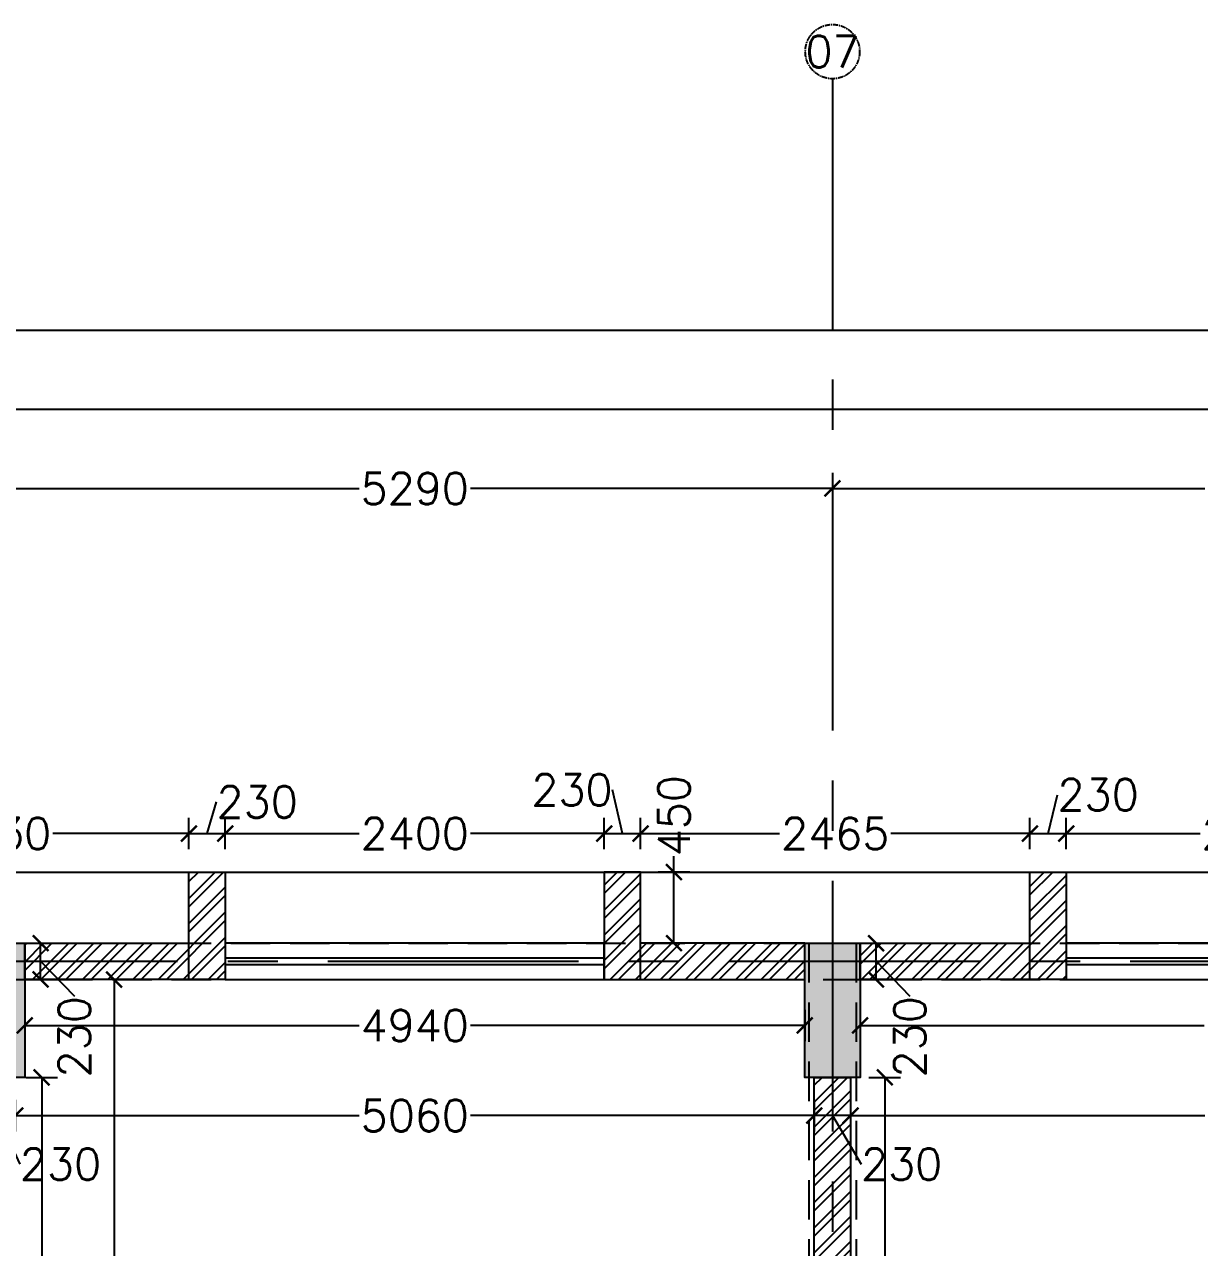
# Model space of a CAD drawing. Header units: millimetres. Extents: x 263680 to 312223, y -3811 to 33868.
# Drawn here: x 288050 to 295491, y 26122 to 33868 of the extents above; entities that cross this region are included whole.
import ezdxf

# ---------------------------------------------------------------- set-up
doc = ezdxf.new("R2010")
doc.units = ezdxf.units.MM
doc.header["$MEASUREMENT"] = 0
doc.header["$PDMODE"] = 35
doc.header["$PDSIZE"] = -0.5
doc.linetypes.add('CENTER', pattern=[50.8, 31.75, -6.35, 6.35, -6.35])
doc.linetypes.add('HIDDEN', pattern=[0.375, 0.25, -0.125])
doc.layers.get('0').update_dxf_attribs({"linetype": 'CONTINUOUS'})
doc.layers.get('Defpoints').update_dxf_attribs({"linetype": 'CONTINUOUS'})
for name, color, linetype in [('Ano_Line_Grid', 4, 'CENTER'), ('Dim_Arc_100', 4, 'CONTINUOUS'), ('Dim_Arc_30', 4, 'CONTINUOUS'), ('Hth_Cut_RCC_Proposed', 205, 'CONTINUOUS'), ('Hth_Cut_Wall_Proposed', 204, 'CONTINUOUS'), ('Pln_Cut_Door & Window', 6, 'CONTINUOUS'), ('Pln_Elv_05', 9, 'CONTINUOUS'), ('Pln_Elv_Dotted', 8, 'HIDDEN'), ('Str_Beams', 8, 'HIDDEN'), ('Str_RCC_Proposed', 5, 'CONTINUOUS'), ('Txt_Grid', 4, 'CONTINUOUS'), ('Wal_Cut_Proposed', 1, 'CONTINUOUS')]:
    doc.layers.add(name, color=color, linetype=linetype)
doc.styles.add('Jwalant', font='romans.shx')
doc.styles.add('MSA_Standard', font='romans.shx')
doc.dimstyles.new('Msa_1_100', dxfattribs={"dimscale": 100, "dimtxt": 2, "dimasz": 1, "dimexe": 1, "dimexo": 0, "dimgap": 0, "dimtad": 0, "dimdec": 0, "dimzin": 0, "dimdsep": 46, "dimtxsty": 'MSA_Standard', "dimblk": 'ARCHTICK', "dimcen": 0.09, "dimclrd": 4, "dimclre": 4, "dimclrt": 6, "dimadec": 0, "dimazin": 0, "dimtfac": 1, "dimtdec": 0, "dimtofl": 0, "dimtmove": 0, "dimatfit": 3, "dimfxl": 0, "dimtolj": 1, "dimtzin": 0, "dimlwd": -1, "dimlwe": -1, "dimarcsym": 0})
pattern_1 = [(45, (-5, 0), (-79.549513, 79.549513), []), (45, (48.03, 0), (-79.549513, 79.549513), [])]

# ---------------------------------------------------------------- blocks, each defined once
blk = doc.blocks.new('Window_W1_1200')
at = {"layer": 'Pln_Cut_Door & Window'}
for points in [[(11680, -230), (11680, 0), (14080, 0), (14080, -230)], [(11680, -95), (14080, -95), (14080, -135), (11680, -135)]]:
    blk.add_lwpolyline(points, close=True, dxfattribs=at)
blk = doc.blocks.new('GRID 1')
at = {"layer": 'Ano_Line_Grid', "ltscale": 50}
for p, q in [((293171.5, 33523.9), (293171.5, -3467.2)), ((311884.3, 27934.2), (264029.1, 27934.2))]:
    blk.add_line(p, q, dxfattribs=at)
at = {"layer": 'Ano_Line_Grid'}
blk.add_circle((293171.5, 33695.9), 172, dxfattribs=at)
at = {"layer": 'Txt_Grid', "insert": (293171.5, 33695.9), "char_height": 200, "attachment_point": 5, "style": 'Jwalant'}
blk.add_mtext_dynamic_manual_height_columns('07', width=700.143, gutter_width=1, heights=[0], dxfattribs=at)
blk = doc.blocks.new('cl')
at = {"layer": 'Hth_Cut_RCC_Proposed'}
h = blk.add_hatch(color=256, dxfattribs=at)
h.dxf.hatch_style = 1
h.paths.add_polyline_path([(393557.4, 40028.5), (393907.4, 40028.5), (393907.4, 39178.5), (393557.4, 39178.5)])
h = blk.add_hatch(color=256, dxfattribs=at)
h.dxf.hatch_style = 1
h.paths.add_polyline_path([(398847.4, 40028.5), (399197.4, 40028.5), (399197.4, 39178.5), (398847.4, 39178.5)])
at = {"layer": 'Str_RCC_Proposed'}
for points in [[(393557.4, 40028.5), (393907.4, 40028.5), (393907.4, 39178.5), (393557.4, 39178.5)], [(398847.4, 40028.5), (399197.4, 40028.5), (399197.4, 39178.5), (398847.4, 39178.5)]]:
    blk.add_lwpolyline(points, close=True, dxfattribs=at)
blk = doc.blocks.new('_ArchTick')
at = {"linetype": 'ByBlock', "const_width": 0.15}
blk.add_lwpolyline([(-0.5, -0.5), (0.5, 0.5)], dxfattribs=at)
blk = doc.blocks.new('*D3948')
at = {"layer": 'Defpoints', "color": 0, "ltscale": 1000, "transparency": 16777216}
for p in [(19060, 0), (24350, 0), (24350, -2594.9)]:
    blk.add_point(p, dxfattribs=at)
at = {"layer": 'Dim_Arc_100', "color": 4, "ltscale": 1000, "transparency": 16777216}
for p, q in [((19060, -2494.9), (19060, -2694.9)), ((24350, -2494.9), (24350, -2694.9)), ((19060, -2594.9), (21352.6, -2594.9)), ((24350, -2594.9), (22057.4, -2594.9))]:
    blk.add_line(p, q, dxfattribs=at)
at = {"layer": 'Dim_Arc_100', "color": 4, "ltscale": 1000, "transparency": 16777216, "xscale": 100, "yscale": 100, "zscale": 100, "rotation": 180}
blk.add_blockref('_ArchTick', (19060, -2594.9), dxfattribs=at)
at = {"layer": 'Dim_Arc_100', "color": 4, "ltscale": 1000, "transparency": 16777216, "xscale": 100, "yscale": 100, "zscale": 100}
blk.add_blockref('_ArchTick', (24350, -2594.9), dxfattribs=at)
at = {"layer": 'Dim_Arc_100', "color": 6, "ltscale": 1000, "transparency": 16777216, "insert": (21705, -2594.9), "char_height": 200, "attachment_point": 5, "style": 'MSA_Standard'}
blk.add_mtext('\\A1;5290', dxfattribs=at)
blk = doc.blocks.new('*D3949')
at = {"layer": 'Defpoints', "color": 0, "ltscale": 1000, "transparency": 16777216}
for p in [(24350, 0), (29770, 0), (29770, -2594.9)]:
    blk.add_point(p, dxfattribs=at)
at = {"layer": 'Dim_Arc_100', "color": 4, "ltscale": 1000, "transparency": 16777216}
for p, q in [((24350, -2494.9), (24350, -2694.9)), ((29770, -2494.9), (29770, -2694.9)), ((24350, -2594.9), (26707.6, -2594.9)), ((29770, -2594.9), (27412.4, -2594.9))]:
    blk.add_line(p, q, dxfattribs=at)
at = {"layer": 'Dim_Arc_100', "color": 4, "ltscale": 1000, "transparency": 16777216, "xscale": 100, "yscale": 100, "zscale": 100, "rotation": 180}
blk.add_blockref('_ArchTick', (24350, -2594.9), dxfattribs=at)
at = {"layer": 'Dim_Arc_100', "color": 4, "ltscale": 1000, "transparency": 16777216, "xscale": 100, "yscale": 100, "zscale": 100}
blk.add_blockref('_ArchTick', (29770, -2594.9), dxfattribs=at)
at = {"layer": 'Dim_Arc_100', "color": 6, "ltscale": 1000, "transparency": 16777216, "insert": (27060, -2594.9), "char_height": 200, "attachment_point": 5, "style": 'MSA_Standard'}
blk.add_mtext('\\A1;5420', dxfattribs=at)
blk = doc.blocks.new('*D3951')
at = {"layer": 'Defpoints', "color": 0, "ltscale": 1000, "transparency": 16777216}
for p in [(0, 0), (30025, -275.8), (30025, -2094.9)]:
    blk.add_point(p, dxfattribs=at)
at = {"layer": 'Dim_Arc_100', "color": 4, "ltscale": 1000, "transparency": 16777216}
for p, q in [((0, -1994.9), (0, -2194.9)), ((30025, -1994.9), (30025, -2194.9)), ((0, -2094.9), (14564.9, -2094.9)), ((30025, -2094.9), (15460.1, -2094.9))]:
    blk.add_line(p, q, dxfattribs=at)
at = {"layer": 'Dim_Arc_100', "color": 4, "ltscale": 1000, "transparency": 16777216, "xscale": 100, "yscale": 100, "zscale": 100, "rotation": 180}
blk.add_blockref('_ArchTick', (0, -2094.9), dxfattribs=at)
at = {"layer": 'Dim_Arc_100', "color": 4, "ltscale": 1000, "transparency": 16777216, "xscale": 100, "yscale": 100, "zscale": 100}
blk.add_blockref('_ArchTick', (30025, -2094.9), dxfattribs=at)
at = {"layer": 'Dim_Arc_100', "color": 6, "ltscale": 1000, "transparency": 16777216, "insert": (15012.5, -2094.9), "char_height": 200, "attachment_point": 5, "style": 'MSA_Standard'}
blk.add_mtext('\\A1;30025', dxfattribs=at)
blk = doc.blocks.new('*D3952')
at = {"layer": 'Defpoints', "color": 0, "ltscale": 1000, "transparency": 16777216}
for p in [(33885, -1594.9), (33885, -5474.6), (-115, -8657.6, 0)]:
    blk.add_point(p, dxfattribs=at)
at = {"layer": 'Dim_Arc_100', "color": 4, "ltscale": 1000, "transparency": 16777216}
for p, q in [((-115, -1694.9), (-115, -1494.9)), ((33885, -1694.9), (33885, -1494.9)), ((-115, -1594.9), (16437.4, -1594.9)), ((33885, -1594.9), (17332.6, -1594.9))]:
    blk.add_line(p, q, dxfattribs=at)
at = {"layer": 'Dim_Arc_100', "color": 4, "ltscale": 1000, "transparency": 16777216, "xscale": 100, "yscale": 100, "zscale": 100, "rotation": 180}
blk.add_blockref('_ArchTick', (-115, -1594.9), dxfattribs=at)
at = {"layer": 'Dim_Arc_100', "color": 4, "ltscale": 1000, "transparency": 16777216, "xscale": 100, "yscale": 100, "zscale": 100}
blk.add_blockref('_ArchTick', (33885, -1594.9), dxfattribs=at)
at = {"layer": 'Dim_Arc_100', "color": 6, "ltscale": 1000, "transparency": 16777216, "insert": (16885, -1594.9), "char_height": 200, "attachment_point": 5, "style": 'MSA_Standard'}
blk.add_mtext('\\A1;34000', dxfattribs=at)
blk = doc.blocks.new('*D3972')
at = {"layer": 'Defpoints', "color": 0, "ltscale": 1000, "transparency": 16777216}
for p in [(24525, -5704.6), (29585, -5704.6), (29585, -5995.9)]:
    blk.add_point(p, dxfattribs=at)
at = {"layer": 'Dim_Arc_100', "color": 4, "ltscale": 1000, "transparency": 16777216}
for p, q in [((24525, -5895.9), (24525, -6095.9)), ((29585, -5895.9), (29585, -6095.9)), ((24525, -5995.9), (26702.6, -5995.9)), ((29585, -5995.9), (27407.4, -5995.9))]:
    blk.add_line(p, q, dxfattribs=at)
at = {"layer": 'Dim_Arc_100', "color": 4, "ltscale": 1000, "transparency": 16777216, "xscale": 100, "yscale": 100, "zscale": 100, "rotation": 180}
blk.add_blockref('_ArchTick', (24525, -5995.9), dxfattribs=at)
at = {"layer": 'Dim_Arc_100', "color": 4, "ltscale": 1000, "transparency": 16777216, "xscale": 100, "yscale": 100, "zscale": 100}
blk.add_blockref('_ArchTick', (29585, -5995.9), dxfattribs=at)
at = {"layer": 'Dim_Arc_100', "color": 6, "ltscale": 1000, "transparency": 16777216, "insert": (27055, -5995.9), "char_height": 200, "attachment_point": 5, "style": 'MSA_Standard'}
blk.add_mtext('\\A1;5060', dxfattribs=at)
blk = doc.blocks.new('*D3983')
at = {"layer": 'Defpoints', "color": 0, "ltscale": 1000, "transparency": 16777216}
for p in [(24235, -6324.6), (24465, -6324.6), (24235, -6566.5)]:
    blk.add_point(p, dxfattribs=at)
at = {"layer": 'Dim_Arc_100', "color": 4, "ltscale": 1000, "transparency": 16777216}
for p, q in [((24235, -6466.5), (24235, -6666.5)), ((24465, -6466.5), (24465, -6666.5)), ((24465, -6566.5), (24235, -6566.5)), ((24350, -6566.5), (24530.7, -6874.4))]:
    blk.add_line(p, q, dxfattribs=at)
at = {"layer": 'Dim_Arc_100', "color": 4, "ltscale": 1000, "transparency": 16777216, "xscale": 100, "yscale": 100, "zscale": 100, "rotation": 180}
blk.add_blockref('_ArchTick', (24235, -6566.5), dxfattribs=at)
at = {"layer": 'Dim_Arc_100', "color": 4, "ltscale": 1000, "transparency": 16777216, "xscale": 100, "yscale": 100, "zscale": 100}
blk.add_blockref('_ArchTick', (24465, -6566.5), dxfattribs=at)
at = {"layer": 'Dim_Arc_100', "color": 6, "ltscale": 1000, "transparency": 16777216, "insert": (24787.9, -6874.4), "char_height": 200, "attachment_point": 5, "style": 'MSA_Standard'}
blk.add_mtext('\\A1;230', dxfattribs=at)
blk = doc.blocks.new('*D3987')
at = {"layer": 'Defpoints', "color": 0, "ltscale": 1000, "transparency": 16777216}
for p in [(24465, -6324.6), (24681.2, -6324.6), (24465, -13039.6)]:
    blk.add_point(p, dxfattribs=at)
at = {"layer": 'Dim_Arc_100', "color": 4, "ltscale": 1000, "transparency": 16777216}
for p, q in [((24581.2, -6324.6), (24781.2, -6324.6)), ((24681.2, -6324.6), (24681.2, -9334.5)), ((24681.2, -13039.6), (24681.2, -10029.8)), ((24581.2, -13039.6), (24781.2, -13039.6))]:
    blk.add_line(p, q, dxfattribs=at)
at = {"layer": 'Dim_Arc_100', "color": 4, "ltscale": 1000, "transparency": 16777216, "xscale": 100, "yscale": 100, "zscale": 100}
for p, rotation in [((24681.2, -6324.6), 90), ((24681.2, -13039.6), 270)]:
    blk.add_blockref('_ArchTick', p, dxfattribs=dict(at, rotation=rotation))
at = {"layer": 'Dim_Arc_100', "color": 6, "ltscale": 1000, "transparency": 16777216, "insert": (24681.2, -9682.1), "char_height": 200, "attachment_point": 5, "rotation": 90, "style": 'MSA_Standard'}
blk.add_mtext('\\A1;6715', dxfattribs=at)
blk = doc.blocks.new('*D3988')
at = {"layer": 'Defpoints', "color": 0, "ltscale": 1000, "transparency": 16777216}
for p in [(23346.3, -5024.6), (29885, -5024.6), (29885, -5474.6)]:
    blk.add_point(p, dxfattribs=at)
at = {"layer": 'Dim_Arc_100', "color": 4, "ltscale": 1000, "transparency": 16777216}
for p, q in [((23346.3, -5024.6), (23346.3, -4924.6)), ((23446.3, -5024.6), (23246.3, -5024.6)), ((23346.3, -5474.6), (23346.3, -5024.6)), ((23446.3, -5474.6), (23246.3, -5474.6))]:
    blk.add_line(p, q, dxfattribs=at)
at = {"layer": 'Dim_Arc_100', "color": 4, "ltscale": 1000, "transparency": 16777216, "xscale": 100, "yscale": 100, "zscale": 100}
for p, rotation in [((23346.3, -5024.6), 90), ((23346.3, -5474.6), 270)]:
    blk.add_blockref('_ArchTick', p, dxfattribs=dict(at, rotation=rotation))
at = {"layer": 'Dim_Arc_100', "color": 6, "ltscale": 1000, "transparency": 16777216, "insert": (23346.3, -4667.5), "char_height": 200, "attachment_point": 5, "rotation": 90, "style": 'MSA_Standard'}
blk.add_mtext('\\A1;450', dxfattribs=at)
blk = doc.blocks.new('*D3881')
at = {"layer": 'Defpoints', "color": 0, "ltscale": 1000, "transparency": 16777216}
for p in [(25600, -4780.1), (23135, -5024.6), (25600, -5024.6)]:
    blk.add_point(p, dxfattribs=at)
at = {"layer": 'Dim_Arc_100', "color": 4, "ltscale": 1000, "transparency": 16777216}
for p, q in [((23135, -4880.1), (23135, -4680.1)), ((25600, -4880.1), (25600, -4680.1)), ((23135, -4780.1), (24015.1, -4780.1)), ((25600, -4780.1), (24719.9, -4780.1))]:
    blk.add_line(p, q, dxfattribs=at)
at = {"layer": 'Dim_Arc_100', "color": 4, "ltscale": 1000, "transparency": 16777216, "xscale": 100, "yscale": 100, "zscale": 100, "rotation": 180}
blk.add_blockref('_ArchTick', (23135, -4780.1), dxfattribs=at)
at = {"layer": 'Dim_Arc_100', "color": 4, "ltscale": 1000, "transparency": 16777216, "xscale": 100, "yscale": 100, "zscale": 100}
blk.add_blockref('_ArchTick', (25600, -4780.1), dxfattribs=at)
at = {"layer": 'Dim_Arc_100', "color": 6, "ltscale": 1000, "transparency": 16777216, "insert": (24367.5, -4780.1), "char_height": 200, "attachment_point": 5, "style": 'MSA_Standard'}
blk.add_mtext('\\A1;2465', dxfattribs=at)
blk = doc.blocks.new('*D3882')
at = {"layer": 'Defpoints', "color": 0, "ltscale": 1000, "transparency": 16777216}
for p in [(25830, -4780.1), (25600, -5024.6), (25830, -5024.6)]:
    blk.add_point(p, dxfattribs=at)
at = {"layer": 'Dim_Arc_100', "color": 4, "ltscale": 1000, "transparency": 16777216}
for p, q in [((25715, -4780.1), (25775, -4534.7)), ((25600, -4880.1), (25600, -4680.1)), ((25830, -4880.1), (25830, -4680.1)), ((25600, -4780.1), (25830, -4780.1))]:
    blk.add_line(p, q, dxfattribs=at)
at = {"layer": 'Dim_Arc_100', "color": 4, "ltscale": 1000, "transparency": 16777216, "xscale": 100, "yscale": 100, "zscale": 100, "rotation": 180}
blk.add_blockref('_ArchTick', (25600, -4780.1), dxfattribs=at)
at = {"layer": 'Dim_Arc_100', "color": 4, "ltscale": 1000, "transparency": 16777216, "xscale": 100, "yscale": 100, "zscale": 100}
blk.add_blockref('_ArchTick', (25830, -4780.1), dxfattribs=at)
at = {"layer": 'Dim_Arc_100', "color": 6, "ltscale": 1000, "transparency": 16777216, "insert": (26032.1, -4534.7), "char_height": 200, "attachment_point": 5, "style": 'MSA_Standard'}
blk.add_mtext('\\A1;230', dxfattribs=at)
blk = doc.blocks.new('*D3883')
at = {"layer": 'Defpoints', "color": 0, "ltscale": 1000, "transparency": 16777216}
for p in [(28230, -4780.1), (25830, -5024.6), (28230, -5024.6)]:
    blk.add_point(p, dxfattribs=at)
at = {"layer": 'Dim_Arc_100', "color": 4, "ltscale": 1000, "transparency": 16777216}
for p, q in [((25830, -4880.1), (25830, -4680.1)), ((28230, -4880.1), (28230, -4680.1)), ((25830, -4780.1), (26677.6, -4780.1)), ((28230, -4780.1), (27382.4, -4780.1))]:
    blk.add_line(p, q, dxfattribs=at)
at = {"layer": 'Dim_Arc_100', "color": 4, "ltscale": 1000, "transparency": 16777216, "xscale": 100, "yscale": 100, "zscale": 100, "rotation": 180}
blk.add_blockref('_ArchTick', (25830, -4780.1), dxfattribs=at)
at = {"layer": 'Dim_Arc_100', "color": 4, "ltscale": 1000, "transparency": 16777216, "xscale": 100, "yscale": 100, "zscale": 100}
blk.add_blockref('_ArchTick', (28230, -4780.1), dxfattribs=at)
at = {"layer": 'Dim_Arc_100', "color": 6, "ltscale": 1000, "transparency": 16777216, "insert": (27030, -4780.1), "char_height": 200, "attachment_point": 5, "style": 'MSA_Standard'}
blk.add_mtext('\\A1;2400', dxfattribs=at)
blk = doc.blocks.new('*D3886')
at = {"layer": 'Defpoints', "color": 0, "ltscale": 1000, "transparency": 16777216}
for p in [(29655, -6224.6), (24465, -6324.6), (29655, -6566.5)]:
    blk.add_point(p, dxfattribs=at)
at = {"layer": 'Dim_Arc_100', "color": 4, "ltscale": 1000, "transparency": 16777216}
for p, q in [((24465, -6466.5), (24465, -6666.5)), ((29655, -6466.5), (29655, -6666.5)), ((24465, -6566.5), (26707.6, -6566.5)), ((29655, -6566.5), (27412.4, -6566.5))]:
    blk.add_line(p, q, dxfattribs=at)
at = {"layer": 'Dim_Arc_100', "color": 4, "ltscale": 1000, "transparency": 16777216, "xscale": 100, "yscale": 100, "zscale": 100, "rotation": 180}
blk.add_blockref('_ArchTick', (24465, -6566.5), dxfattribs=at)
at = {"layer": 'Dim_Arc_100', "color": 4, "ltscale": 1000, "transparency": 16777216, "xscale": 100, "yscale": 100, "zscale": 100}
blk.add_blockref('_ArchTick', (29655, -6566.5), dxfattribs=at)
at = {"layer": 'Dim_Arc_100', "color": 6, "ltscale": 1000, "transparency": 16777216, "insert": (27060, -6566.5), "char_height": 200, "attachment_point": 5, "style": 'MSA_Standard'}
blk.add_mtext('\\A1;5190', dxfattribs=at)
blk = doc.blocks.new('*D3867')
at = {"layer": 'Defpoints', "color": 0, "ltscale": 1000, "transparency": 16777216}
for p in [(20275, -4780.1), (17845, -5024.6), (20275, -5024.6)]:
    blk.add_point(p, dxfattribs=at)
at = {"layer": 'Dim_Arc_100', "color": 4, "ltscale": 1000, "transparency": 16777216}
for p, q in [((17845, -4880.1), (17845, -4680.1)), ((20275, -4880.1), (20275, -4680.1)), ((17845, -4780.1), (18707.6, -4780.1)), ((20275, -4780.1), (19412.4, -4780.1))]:
    blk.add_line(p, q, dxfattribs=at)
at = {"layer": 'Dim_Arc_100', "color": 4, "ltscale": 1000, "transparency": 16777216, "xscale": 100, "yscale": 100, "zscale": 100, "rotation": 180}
blk.add_blockref('_ArchTick', (17845, -4780.1), dxfattribs=at)
at = {"layer": 'Dim_Arc_100', "color": 4, "ltscale": 1000, "transparency": 16777216, "xscale": 100, "yscale": 100, "zscale": 100}
blk.add_blockref('_ArchTick', (20275, -4780.1), dxfattribs=at)
at = {"layer": 'Dim_Arc_100', "color": 6, "ltscale": 1000, "transparency": 16777216, "insert": (19060, -4780.1), "char_height": 200, "attachment_point": 5, "style": 'MSA_Standard'}
blk.add_mtext('\\A1;2430', dxfattribs=at)
blk = doc.blocks.new('*D3868')
at = {"layer": 'Defpoints', "color": 0, "ltscale": 1000, "transparency": 16777216}
for p in [(20505, -4780.1), (20275, -5024.6), (20505, -5024.6)]:
    blk.add_point(p, dxfattribs=at)
at = {"layer": 'Dim_Arc_100', "color": 4, "ltscale": 1000, "transparency": 16777216}
for p, q in [((20390, -4780.1), (20450, -4580.1)), ((20275, -4880.1), (20275, -4680.1)), ((20505, -4880.1), (20505, -4680.1)), ((20275, -4780.1), (20505, -4780.1))]:
    blk.add_line(p, q, dxfattribs=at)
at = {"layer": 'Dim_Arc_100', "color": 4, "ltscale": 1000, "transparency": 16777216, "xscale": 100, "yscale": 100, "zscale": 100, "rotation": 180}
blk.add_blockref('_ArchTick', (20275, -4780.1), dxfattribs=at)
at = {"layer": 'Dim_Arc_100', "color": 4, "ltscale": 1000, "transparency": 16777216, "xscale": 100, "yscale": 100, "zscale": 100}
blk.add_blockref('_ArchTick', (20505, -4780.1), dxfattribs=at)
at = {"layer": 'Dim_Arc_100', "color": 6, "ltscale": 1000, "transparency": 16777216, "insert": (20707.1, -4580.1), "char_height": 200, "attachment_point": 5, "style": 'MSA_Standard'}
blk.add_mtext('\\A1;230', dxfattribs=at)
blk = doc.blocks.new('*D3869')
at = {"layer": 'Defpoints', "color": 0, "ltscale": 1000, "transparency": 16777216}
for p in [(22905, -4780.1), (20505, -5024.6), (22905, -5024.6)]:
    blk.add_point(p, dxfattribs=at)
at = {"layer": 'Dim_Arc_100', "color": 4, "ltscale": 1000, "transparency": 16777216}
for p, q in [((20505, -4880.1), (20505, -4680.1)), ((22905, -4880.1), (22905, -4680.1)), ((20505, -4780.1), (21352.6, -4780.1)), ((22905, -4780.1), (22057.4, -4780.1))]:
    blk.add_line(p, q, dxfattribs=at)
at = {"layer": 'Dim_Arc_100', "color": 4, "ltscale": 1000, "transparency": 16777216, "xscale": 100, "yscale": 100, "zscale": 100, "rotation": 180}
blk.add_blockref('_ArchTick', (20505, -4780.1), dxfattribs=at)
at = {"layer": 'Dim_Arc_100', "color": 4, "ltscale": 1000, "transparency": 16777216, "xscale": 100, "yscale": 100, "zscale": 100}
blk.add_blockref('_ArchTick', (22905, -4780.1), dxfattribs=at)
at = {"layer": 'Dim_Arc_100', "color": 6, "ltscale": 1000, "transparency": 16777216, "insert": (21705, -4780.1), "char_height": 200, "attachment_point": 5, "style": 'MSA_Standard'}
blk.add_mtext('\\A1;2400', dxfattribs=at)
blk = doc.blocks.new('*D3870')
at = {"layer": 'Defpoints', "color": 0, "ltscale": 1000, "transparency": 16777216}
for p in [(23135, -4780.1), (22905, -5024.6), (23135, -5024.6)]:
    blk.add_point(p, dxfattribs=at)
at = {"layer": 'Dim_Arc_100', "color": 4, "ltscale": 1000, "transparency": 16777216}
for p, q in [((23020, -4780.1), (22957.5, -4503.2)), ((22905, -4880.1), (22905, -4680.1)), ((23135, -4880.1), (23135, -4680.1)), ((22905, -4780.1), (23135, -4780.1))]:
    blk.add_line(p, q, dxfattribs=at)
at = {"layer": 'Dim_Arc_100', "color": 4, "ltscale": 1000, "transparency": 16777216, "xscale": 100, "yscale": 100, "zscale": 100, "rotation": 180}
blk.add_blockref('_ArchTick', (22905, -4780.1), dxfattribs=at)
at = {"layer": 'Dim_Arc_100', "color": 4, "ltscale": 1000, "transparency": 16777216, "xscale": 100, "yscale": 100, "zscale": 100}
blk.add_blockref('_ArchTick', (23135, -4780.1), dxfattribs=at)
at = {"layer": 'Dim_Arc_100', "color": 6, "ltscale": 1000, "transparency": 16777216, "insert": (22700.4, -4503.2), "char_height": 200, "attachment_point": 5, "style": 'MSA_Standard'}
blk.add_mtext('\\A1;230', dxfattribs=at)
blk = doc.blocks.new('*D3872')
at = {"layer": 'Defpoints', "color": 0, "ltscale": 1000, "transparency": 16777216}
for p in [(19235, -5704.6), (24175, -5704.6), (24175, -5995.9)]:
    blk.add_point(p, dxfattribs=at)
at = {"layer": 'Dim_Arc_100', "color": 4, "ltscale": 1000, "transparency": 16777216}
for p, q in [((19235, -5895.9), (19235, -6095.9)), ((24175, -5895.9), (24175, -6095.9)), ((19235, -5995.9), (21352.6, -5995.9)), ((24175, -5995.9), (22057.4, -5995.9))]:
    blk.add_line(p, q, dxfattribs=at)
at = {"layer": 'Dim_Arc_100', "color": 4, "ltscale": 1000, "transparency": 16777216, "xscale": 100, "yscale": 100, "zscale": 100, "rotation": 180}
blk.add_blockref('_ArchTick', (19235, -5995.9), dxfattribs=at)
at = {"layer": 'Dim_Arc_100', "color": 4, "ltscale": 1000, "transparency": 16777216, "xscale": 100, "yscale": 100, "zscale": 100}
blk.add_blockref('_ArchTick', (24175, -5995.9), dxfattribs=at)
at = {"layer": 'Dim_Arc_100', "color": 6, "ltscale": 1000, "transparency": 16777216, "insert": (21705, -5995.9), "char_height": 200, "attachment_point": 5, "style": 'MSA_Standard'}
blk.add_mtext('\\A1;4940', dxfattribs=at)
blk = doc.blocks.new('*D3874')
at = {"layer": 'Defpoints', "color": 0, "ltscale": 1000, "transparency": 16777216}
for p in [(18945, -6337), (19175, -6337), (19175, -6566.5)]:
    blk.add_point(p, dxfattribs=at)
at = {"layer": 'Dim_Arc_100', "color": 4, "ltscale": 1000, "transparency": 16777216}
for p, q in [((18945, -6466.5), (18945, -6666.5)), ((19175, -6466.5), (19175, -6666.5)), ((18945, -6566.5), (19175, -6566.5)), ((19060, -6566.5), (19204.5, -6874.4))]:
    blk.add_line(p, q, dxfattribs=at)
at = {"layer": 'Dim_Arc_100', "color": 4, "ltscale": 1000, "transparency": 16777216, "xscale": 100, "yscale": 100, "zscale": 100, "rotation": 180}
blk.add_blockref('_ArchTick', (18945, -6566.5), dxfattribs=at)
at = {"layer": 'Dim_Arc_100', "color": 4, "ltscale": 1000, "transparency": 16777216, "xscale": 100, "yscale": 100, "zscale": 100}
blk.add_blockref('_ArchTick', (19175, -6566.5), dxfattribs=at)
at = {"layer": 'Dim_Arc_100', "color": 6, "ltscale": 1000, "transparency": 16777216, "insert": (19461.7, -6874.4), "char_height": 200, "attachment_point": 5, "style": 'MSA_Standard'}
blk.add_mtext('\\A1;230', dxfattribs=at)
blk = doc.blocks.new('*D3875')
at = {"layer": 'Defpoints', "color": 0, "ltscale": 1000, "transparency": 16777216}
for p in [(19175, -6337), (24235, -6337), (24235, -6566.5)]:
    blk.add_point(p, dxfattribs=at)
at = {"layer": 'Dim_Arc_100', "color": 4, "ltscale": 1000, "transparency": 16777216}
for p, q in [((19175, -6466.5), (19175, -6666.5)), ((24235, -6466.5), (24235, -6666.5)), ((19175, -6566.5), (21352.6, -6566.5)), ((24235, -6566.5), (22057.4, -6566.5))]:
    blk.add_line(p, q, dxfattribs=at)
at = {"layer": 'Dim_Arc_100', "color": 4, "ltscale": 1000, "transparency": 16777216, "xscale": 100, "yscale": 100, "zscale": 100, "rotation": 180}
blk.add_blockref('_ArchTick', (19175, -6566.5), dxfattribs=at)
at = {"layer": 'Dim_Arc_100', "color": 4, "ltscale": 1000, "transparency": 16777216, "xscale": 100, "yscale": 100, "zscale": 100}
blk.add_blockref('_ArchTick', (24235, -6566.5), dxfattribs=at)
at = {"layer": 'Dim_Arc_100', "color": 6, "ltscale": 1000, "transparency": 16777216, "insert": (21705, -6566.5), "char_height": 200, "attachment_point": 5, "style": 'MSA_Standard'}
blk.add_mtext('\\A1;5060', dxfattribs=at)
blk = doc.blocks.new('*D3861')
at = {"layer": 'Defpoints', "color": 0, "ltscale": 1000, "transparency": 16777216}
for p in [(19235, -5474.6, 0), (19335.9, -5474.6), (19235, -5704.6)]:
    blk.add_point(p, dxfattribs=at)
at = {"layer": 'Dim_Arc_100', "color": 4, "ltscale": 1000, "transparency": 16777216}
for p, q in [((19235.9, -5474.6), (19435.9, -5474.6)), ((19335.9, -5704.6), (19335.9, -5474.6)), ((19335.9, -5589.6), (19549.8, -5810.9)), ((19235.9, -5704.6), (19435.9, -5704.6))]:
    blk.add_line(p, q, dxfattribs=at)
at = {"layer": 'Dim_Arc_100', "color": 4, "ltscale": 1000, "transparency": 16777216, "xscale": 100, "yscale": 100, "zscale": 100}
for p, rotation in [((19335.9, -5474.6), 90), ((19335.9, -5704.6), 270)]:
    blk.add_blockref('_ArchTick', p, dxfattribs=dict(at, rotation=rotation))
at = {"layer": 'Dim_Arc_100', "color": 6, "ltscale": 1000, "transparency": 16777216, "insert": (19549.8, -6068), "char_height": 200, "attachment_point": 5, "rotation": 90, "style": 'MSA_Standard'}
blk.add_mtext('\\A1;230', dxfattribs=at)
blk = doc.blocks.new('*D3858')
at = {"layer": 'Defpoints', "color": 0, "ltscale": 1000, "transparency": 16777216}
for p in [(24525, -5474.6, 0), (24625.9, -5474.6), (24525, -5704.6)]:
    blk.add_point(p, dxfattribs=at)
at = {"layer": 'Dim_Arc_100', "color": 4, "ltscale": 1000, "transparency": 16777216}
for p, q in [((24525.9, -5474.6), (24725.9, -5474.6)), ((24625.9, -5704.6), (24625.9, -5474.6)), ((24625.9, -5589.6), (24839.8, -5810.9)), ((24525.9, -5704.6), (24725.9, -5704.6))]:
    blk.add_line(p, q, dxfattribs=at)
at = {"layer": 'Dim_Arc_100', "color": 4, "ltscale": 1000, "transparency": 16777216, "xscale": 100, "yscale": 100, "zscale": 100}
for p, rotation in [((24625.9, -5474.6), 90), ((24625.9, -5704.6), 270)]:
    blk.add_blockref('_ArchTick', p, dxfattribs=dict(at, rotation=rotation))
at = {"layer": 'Dim_Arc_100', "color": 6, "ltscale": 1000, "transparency": 16777216, "insert": (24839.8, -6068), "char_height": 200, "attachment_point": 5, "rotation": 90, "style": 'MSA_Standard'}
blk.add_mtext('\\A1;230', dxfattribs=at)
blk = doc.blocks.new('*D3862')
at = {"layer": 'Defpoints', "color": 0, "ltscale": 1000, "transparency": 16777216}
for p in [(19800.9, -5704.6), (23115, -5704.6), (23115, -13659.6)]:
    blk.add_point(p, dxfattribs=at)
at = {"layer": 'Dim_Arc_100', "color": 4, "ltscale": 1000, "transparency": 16777216}
for p, q in [((19900.9, -5704.6), (19700.9, -5704.6)), ((19800.9, -5704.6), (19800.9, -9329.8)), ((19800.9, -13659.6), (19800.9, -10034.5)), ((19900.9, -13659.6), (19700.9, -13659.6))]:
    blk.add_line(p, q, dxfattribs=at)
at = {"layer": 'Dim_Arc_100', "color": 4, "ltscale": 1000, "transparency": 16777216, "xscale": 100, "yscale": 100, "zscale": 100}
for p, rotation in [((19800.9, -5704.6), 90), ((19800.9, -13659.6), 270)]:
    blk.add_blockref('_ArchTick', p, dxfattribs=dict(at, rotation=rotation))
at = {"layer": 'Dim_Arc_100', "color": 6, "ltscale": 1000, "transparency": 16777216, "insert": (19800.9, -9682.1), "char_height": 200, "attachment_point": 5, "rotation": 90, "style": 'MSA_Standard'}
blk.add_mtext('\\A1;7955', dxfattribs=at)
blk = doc.blocks.new('*D3853')
at = {"layer": 'Defpoints', "color": 0, "ltscale": 1000, "transparency": 16777216}
for p in [(18945, -6324.6), (19342.5, -6324.6), (18945, -13039.6)]:
    blk.add_point(p, dxfattribs=at)
at = {"layer": 'Dim_Arc_100', "color": 4, "ltscale": 1000, "transparency": 16777216}
for p, q in [((19242.5, -6324.6), (19442.5, -6324.6)), ((19342.5, -6324.6), (19342.5, -9334.5)), ((19342.5, -13039.6), (19342.5, -10029.8)), ((19242.5, -13039.6), (19442.5, -13039.6))]:
    blk.add_line(p, q, dxfattribs=at)
at = {"layer": 'Dim_Arc_100', "color": 4, "ltscale": 1000, "transparency": 16777216, "xscale": 100, "yscale": 100, "zscale": 100}
for p, rotation in [((19342.5, -6324.6), 90), ((19342.5, -13039.6), 270)]:
    blk.add_blockref('_ArchTick', p, dxfattribs=dict(at, rotation=rotation))
at = {"layer": 'Dim_Arc_100', "color": 6, "ltscale": 1000, "transparency": 16777216, "insert": (19342.5, -9682.1), "char_height": 200, "attachment_point": 5, "rotation": 90, "style": 'MSA_Standard'}
blk.add_mtext('\\A1;6715', dxfattribs=at)
blk = doc.blocks.new('str beams')
at = {"layer": 'Str_Beams', "ltscale": 1000}
for p, q in [((289091.5, 27889.2), (289091.5, 28569.2)), ((289091.5, 28569.2), (289321.5, 28569.2)), ((289321.5, 28569.2), (289321.5, 27889.2)), ((291721.5, 28569.2), (291721.5, 27889.2)), ((291951.5, 28569.2), (291721.5, 28569.2)), ((291951.5, 27889.2), (291951.5, 28569.2)), ((294416.5, 27889.2), (294416.5, 28569.2)), ((294416.5, 28569.2), (294646.5, 28569.2)), ((294646.5, 28569.2), (294646.5, 27889.2)), ((271731.5, 28119.2), (298701.5, 28119.2)), ((293016.5, 28119.2), (293016.5, 17654.2)), ((293316.5, 28119.2), (293316.5, 17654.2)), ((271731.5, 27889.2), (298701.5, 27889.2))]:
    blk.add_line(p, q, dxfattribs=at)
blk = doc.blocks.new('Dimensions')
at = {"layer": 'Dim_Arc_100', "ltscale": 1000}
for base, p1, p2, picture, middle in [((30025, -2094.9), (0, 0), (30025, -275.8), '*D3951', (15012.5, -2094.9)), ((33885, -1594.9), (-115, -8657.6, 0), (33885, -5474.6), '*D3952', (16885, -1594.9)), ((25600, -4780.1), (23135, -5024.6), (25600, -5024.6), '*D3881', (24367.5, -4780.1)), ((24175, -5995.9), (19235, -5704.6), (24175, -5704.6), '*D3872', (21705, -5995.9))]:
    dim = blk.add_linear_dim(base=base, p1=p1, p2=p2, dimstyle='Msa_1_100', dxfattribs=at)
    dim.commit()
    dim.dimension.update_dxf_attribs({"geometry": picture, "text_midpoint": middle})
for base, p1, p2, picture, middle in [((24350, -2594.9), (19060, 0), (24350, 0), '*D3948', (21705, -2594.9)), ((29770, -2594.9), (24350, 0), (29770, 0), '*D3949', (27060, -2594.9)), ((20505, -4780.1), (20275, -5024.6), (20505, -5024.6), '*D3868', (20450, -4580.1)), ((20275, -4780.1), (17845, -5024.6), (20275, -5024.6), '*D3867', (19060, -4780.1)), ((22905, -4780.1), (20505, -5024.6), (22905, -5024.6), '*D3869', (21705, -4780.1)), ((28230, -4780.1), (25830, -5024.6), (28230, -5024.6), '*D3883', (27030, -4780.1)), ((29585, -5995.9), (24525, -5704.6), (29585, -5704.6), '*D3972', (27055, -5995.9)), ((29655, -6566.5), (24465, -6324.6), (29655, -6224.6), '*D3886', (27060, -6566.5)), ((24235, -6566.5), (19175, -6337), (24235, -6337), '*D3875', (21705, -6566.5))]:
    dim = blk.add_linear_dim(base=base, p1=p1, p2=p2, dimstyle='Msa_1_100', override={"dimtmove": 1}, dxfattribs=at)
    dim.commit()
    dim.dimension.update_dxf_attribs({"geometry": picture, "text_midpoint": middle})
for base, p1, p2, picture, middle in [((23135, -4780.1), (22905, -5024.6), (23135, -5024.6), '*D3870', (22957.5, -4503.2)), ((25830, -4780.1), (25600, -5024.6), (25830, -5024.6), '*D3882', (25775, -4534.7)), ((19175, -6566.5), (18945, -6337), (19175, -6337), '*D3874', (19204.5, -6874.4)), ((24235, -6566.5), (24465, -6324.6), (24235, -6324.6), '*D3983', (24530.7, -6874.4))]:
    dim = blk.add_linear_dim(base=base, p1=p1, p2=p2, dimstyle='Msa_1_100', override={"dimtmove": 1}, dxfattribs=at)
    dim.commit()
    dim.dimension.update_dxf_attribs({"geometry": picture, "text_midpoint": middle, "dimtype": 128})
for base, p1, p2, picture, middle in [((23346.3, -5024.6), (29885, -5474.6), (29885, -5024.6), '*D3988', (23346.3, -4667.5)), ((19800.9, -5704.6), (23115, -13659.6), (23115, -5704.6), '*D3862', (19800.9, -9682.1)), ((19342.5, -6324.6), (18945, -13039.6), (18945, -6324.6), '*D3853', (19342.5, -9682.1)), ((24681.2, -6324.6), (24465, -13039.6), (24465, -6324.6), '*D3987', (24681.2, -9682.1))]:
    dim = blk.add_linear_dim(base=base, p1=p1, p2=p2, angle=90, dimstyle='Msa_1_100', dxfattribs=at)
    dim.commit()
    dim.dimension.update_dxf_attribs({"geometry": picture, "text_midpoint": middle})
for base, p1, p2, picture, middle in [((19335.9, -5474.6), (19235, -5704.6), (19235, -5474.6, 0), '*D3861', (19549.8, -5810.9)), ((24625.9, -5474.6), (24525, -5704.6), (24525, -5474.6, 0), '*D3858', (24839.8, -5810.9))]:
    dim = blk.add_linear_dim(base=base, p1=p1, p2=p2, angle=90, dimstyle='Msa_1_100', override={"dimtmove": 1}, dxfattribs=at)
    dim.commit()
    dim.dimension.update_dxf_attribs({"geometry": picture, "text_midpoint": middle, "dimtype": 128})

msp = doc.modelspace()

# ---------------------------------------------------------------- hatches: boundary and pattern name
at = {"layer": 'Hth_Cut_Wall_Proposed', "ltscale": 10}
h = msp.add_hatch(dxfattribs=at)
h.set_pattern_fill('ANSI32', color=256, scale=300)
h.set_pattern_definition(pattern_1)
h.paths.add_polyline_path([(289321.5, 28499.2), (289091.5, 28499.2), (289091.5, 28049.2), (288051.5, 28049.2), (288051.5, 27819.2), (289321.5, 27819.2)])
h = msp.add_hatch(dxfattribs=at)
h.set_pattern_fill('ANSI32', color=256, scale=300)
h.set_pattern_definition(pattern_1)
h.paths.add_polyline_path([(292991.5, 28049.2), (291951.5, 28049.2), (291951.5, 28499.2), (291721.5, 28499.2), (291721.5, 27819.2), (292991.5, 27819.2)])
h = msp.add_hatch(dxfattribs=at)
h.set_pattern_fill('ANSI32', color=256, scale=300)
h.set_pattern_definition(pattern_1)
h.paths.add_polyline_path([(294646.5, 28499.2), (294416.5, 28499.2), (294416.5, 28049.2), (293341.5, 28049.2), (293341.5, 27819.2), (294646.5, 27819.2)])
h = msp.add_hatch(dxfattribs=at)
h.set_pattern_fill('ANSI32', color=256, scale=300)
h.set_pattern_definition(pattern_1)
h.paths.add_polyline_path([(293281.5, 27199.2), (293051.5, 27199.2), (293051.5, 20484.2), (293281.5, 20484.2)])

# ---------------------------------------------------------------- linework, layer by layer
at = {"layer": 'Pln_Elv_05', "ltscale": 1000}
msp.add_lwpolyline([(271281.5, 24866.2), (271281.5, 28499.2), (298701.5, 28499.2), (298701.5, 28049.2)], dxfattribs=at)
at = {"layer": 'Pln_Elv_Dotted', "ltscale": 1000}
msp.add_line((272913.5, 28499.2), (297414.5, 28499.2), dxfattribs=at)
at = {"layer": 'Wal_Cut_Proposed'}
for points in [[(289321.5, 28499.2), (289321.5, 27819.2), (288051.5, 27819.2), (288051.5, 28049.2), (289091.5, 28049.2), (289091.5, 28499.2)], [(291721.5, 28499.2), (291721.5, 27819.2), (292991.5, 27819.2), (292991.5, 28049.2), (291951.5, 28049.2), (291951.5, 28499.2)], [(294646.5, 28499.2), (294646.5, 27819.2), (293341.5, 27819.2), (293341.5, 28049.2), (294416.5, 28049.2), (294416.5, 28499.2)], [(293051.5, 27199.2), (293281.5, 27199.2), (293281.5, 20484.2), (293051.5, 20484.2)]]:
    msp.add_lwpolyline(points, close=True, dxfattribs=at)

# ---------------------------------------------------------------- block references
at = {"layer": 'Dim_Arc_100'}
for name, p in [('GRID 1', (-5, 0)), ('Dimensions', (268816.5, 33523.9))]:
    msp.add_blockref(name, p, dxfattribs=at)
at = {"layer": 'Dim_Arc_30'}
msp.add_blockref('cl', (-105855.9, -11979.3), dxfattribs=at)
at = {"layer": 'Pln_Cut_Door & Window', "xscale": -1}
for p in [(303401.5, 28049.2), (308726.5, 28049.2)]:
    msp.add_blockref('Window_W1_1200', p, dxfattribs=at)
at = {"layer": 'Str_Beams', "ltscale": 1900}
msp.add_blockref('str beams', (0, -70, 0), dxfattribs=at)

doc.saveas('drawing.dxf')
